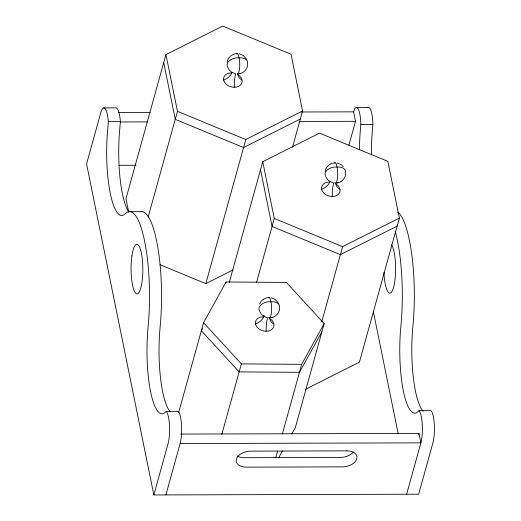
<?xml version="1.0" encoding="UTF-8"?>
<svg xmlns="http://www.w3.org/2000/svg" width="521" height="521" viewBox="0 0 521 521"><rect width="100%" height="100%" fill="white"/><g stroke="black" fill="none" stroke-linecap="round" stroke-linejoin="round"><path stroke-width="0.78" d="M395.237 231.317A82.084 19.453 89.8 0 1 397.412 240.676A82.084 19.453 89.8 0 1 400.864 326.335A62.513 14.816 89.8 0 0 403.378 391.017A62.513 14.816 89.8 0 0 418.161 411.453L419.034 410.678L431.069 410.646A18.574 4.402 89.8 0 1 434.312 424.472A18.574 4.402 89.8 0 1 432.918 442.824L418.669 494.201L153.845 494.95L86.571 163.939L100.82 112.562A19.844 4.702 89.8 0 1 108.355 121.627L107.769 128.7A62.513 14.816 89.8 0 0 110.283 193.382A62.513 14.816 89.8 0 0 125.066 213.818A82.084 19.453 89.8 0 1 144.63 241.392A82.084 19.453 89.8 0 1 148.081 327.051A62.513 14.816 89.8 0 0 150.595 391.733A62.513 14.816 89.8 0 0 165.378 412.17L166.251 411.395L178.286 411.356A18.574 4.402 89.8 0 1 181.529 425.188A18.574 4.402 89.8 0 1 180.129 443.54L165.886 494.917M103.614 107.886L115.655 107.854A19.844 4.702 89.8 0 1 120.397 121.595L119.804 128.667A62.513 14.816 89.8 0 0 128.68 211.819M301.548 111.995L353.603 111.846A18.574 4.402 89.8 0 1 358.122 108.863A18.574 4.402 89.8 0 1 360.864 124.486L360.552 127.99A62.513 14.816 89.8 0 0 359.457 149.468M367.793 107.639A18.574 4.402 89.8 0 1 372.906 124.447L372.587 127.958A62.513 14.816 89.8 0 0 371.506 154.841M247.722 64.611C247.41 69.117 243.724 73.201 239.211 73.715M345.703 173.812C345.39 178.319 341.704 182.402 337.191 182.917M292.541 147.15L302.564 110.993L291.031 54.243L222.721 26.05L165.939 54.601L125.978 198.683L128.7 212.08M148.14 217.107L177.472 111.344L165.939 54.601M160.032 264.727L205.828 283.626L245.788 139.537L302.564 110.993M153.845 494.95L168.094 443.573A18.574 4.402 89.8 0 0 169.494 425.221A18.574 4.402 89.8 0 0 166.251 411.395M178.605 412.717L203.561 322.714L226.068 281.985L286.374 282.428L324.179 323.6L295.316 427.663L291.825 433.98M225.665 283.444L226.068 281.985M229.299 282.33L262.747 161.705L319.529 133.155L387.845 161.354L399.379 218.097L359.418 362.18L305.514 389.285M256.443 282.766L274.28 218.449L262.747 161.705M221.816 434.364L241.366 363.886L203.561 322.714M348.868 145.313L355.524 121.302L353.603 111.846M275.843 457.458L277.576 451.212M282.343 434.032L301.672 364.329L324.179 323.6M321.724 321.913L342.597 246.648L399.379 218.097M418.526 434.95L418.956 433.4L180.65 434.071M406.627 494.234L420.877 442.857A18.574 4.402 89.8 0 0 422.277 424.504A18.574 4.402 89.8 0 0 419.034 410.678M227.065 62.071C227.898 57.277 232.301 53.65 237.14 53.611M263.789 315.869L263.971 315.303L263.574 316.234M325.045 171.272C325.879 166.479 330.281 162.852 335.12 162.812M259.569 304.101C260.878 300.155 264.974 297.667 269.025 297.556M202.506 328.614L201.347 330.718L239.146 371.89L299.451 372.333L321.958 331.603M278.631 457.855L282.512 450.834M300.343 118.996L243.567 147.547L175.251 119.348L163.718 62.605M205.828 283.626L233.141 269.891M397.158 226.101L340.376 254.652L272.06 226.459L260.526 169.709M271.096 317.667C276.319 317.087 280.318 311.721 279.536 306.53A9.326 5.848 -11.5 0 0 270.894 301.75A9.326 2.208 89.8 0 0 268.478 297.862M237.889 73.858L240.116 73.617M335.869 183.06L338.096 182.819M269.767 317.803L272.001 317.563M356.559 107.456L368.594 107.424M118.547 112.51L150.269 112.419M108.355 121.627L120.397 121.595M120.468 121.966L147.313 121.894M299.406 121.465L355.524 121.302M360.864 124.486L372.906 124.447M119.016 165.313L136.098 165.261M128.628 211.695L142.467 211.65M180.129 443.54L420.877 442.857L418.956 433.4M241.366 363.886L301.672 364.329M239.269 53.819L243.209 55.441L246.641 59.283M235.388 73.728L231.767 72.23M337.25 163.021L341.19 164.649L343.339 166.733M333.362 182.93L329.741 181.432M271.148 297.765L275.088 299.393L278.52 303.229M267.266 317.673L263.646 316.182M177.472 111.344L245.788 139.537M274.28 218.449L342.597 246.648M231.252 71.846L229.559 70.42L227.859 67.58M329.233 181.054L327.54 179.621L325.84 176.788M263.131 315.798L261.444 314.371L259.738 311.532M373.27 311.174L398.187 433.778M423.195 411.258A62.513 14.816 89.8 0 1 412.899 326.302A82.084 19.453 89.8 0 0 409.447 240.643A82.084 19.453 89.8 0 0 397.647 212.021M391.388 244.694A24.78 5.874 89.8 0 1 395.55 271.969A24.78 5.874 89.8 0 1 389.838 293.16A24.78 5.874 89.8 0 1 383.944 272.333M140.663 211.663A82.084 19.453 89.8 0 1 156.665 241.36A82.084 19.453 89.8 0 1 160.116 327.019A62.513 14.816 89.8 0 0 170.413 411.968M353.492 451.954A12.393 7.769 -11.5 0 1 340.584 457.418L244.29 457.692A12.393 7.769 -11.5 0 1 237.42 456.057M259.562 310.913A9.326 5.848 -11.5 0 1 261.425 304.511A9.326 5.848 -11.5 0 1 270.894 301.75A9.326 2.208 89.8 0 1 271.311 313.44A9.326 2.208 89.8 0 1 268.68 317.361M270.178 318.891A9.456 7.014 15.5 0 1 270.588 330.249A9.456 7.014 15.5 0 1 256.228 325.905A9.456 7.014 15.5 0 1 263.255 316.794A14.901 3.53 89.8 0 0 263.613 317.113M266.192 331.232A14.901 3.53 89.8 0 1 267.573 317.862M263.808 316.481A14.901 9.345 -11.5 0 1 255.537 324.036M273.909 323.99A14.901 9.345 -11.5 0 1 269.676 317.452M236.599 53.917A9.326 2.208 89.8 0 1 239.015 57.805A9.326 5.848 -11.5 0 1 247.397 64.076M227.677 66.962A9.326 5.848 -11.5 0 1 229.546 60.56A9.326 5.848 -11.5 0 1 239.015 57.805A9.326 2.208 89.8 0 1 239.556 68.466A9.326 2.208 89.8 0 1 237.342 73.917M238.299 74.939A9.456 7.014 15.5 0 1 238.703 86.297A9.456 7.014 15.5 0 1 224.349 81.953A9.456 7.014 15.5 0 1 231.376 72.849A14.901 3.53 89.8 0 0 231.734 73.161M234.307 87.281A14.901 3.53 89.8 0 1 235.694 73.91M231.93 72.53A14.901 9.345 -11.5 0 1 223.659 80.091M242.031 80.039A14.901 9.345 -11.5 0 1 237.797 73.5M334.58 163.119A9.326 2.208 89.8 0 1 336.996 167.007A9.326 5.848 -11.5 0 1 345.377 173.278M325.658 176.17A9.326 5.848 -11.5 0 1 327.527 169.761A9.326 5.848 -11.5 0 1 336.996 167.007A9.326 2.208 89.8 0 1 337.413 178.696A9.326 2.208 89.8 0 1 334.782 182.61M336.279 184.147A9.456 7.014 15.5 0 1 336.683 195.505A9.456 7.014 15.5 0 1 322.33 191.161A9.456 7.014 15.5 0 1 329.357 182.05M332.287 196.482A14.901 3.53 89.8 0 1 333.668 183.112M329.91 181.738A14.901 9.345 -11.5 0 1 321.639 189.292M340.005 189.24A14.901 9.345 -11.5 0 1 335.785 183.672M346.947 450.867L250.653 451.14A12.393 7.769 -11.5 0 0 236.391 459.177A12.393 7.769 -11.5 0 0 246.212 467.148L342.512 466.875A12.393 7.769 -11.5 0 0 356.768 458.838A12.393 7.769 -11.5 0 0 346.947 450.867M131.937 255.928A24.78 5.874 89.8 0 0 136.795 293.857A24.78 5.874 89.8 0 0 142.103 257.491A24.78 5.874 89.8 0 0 131.937 255.928"/></g></svg>
